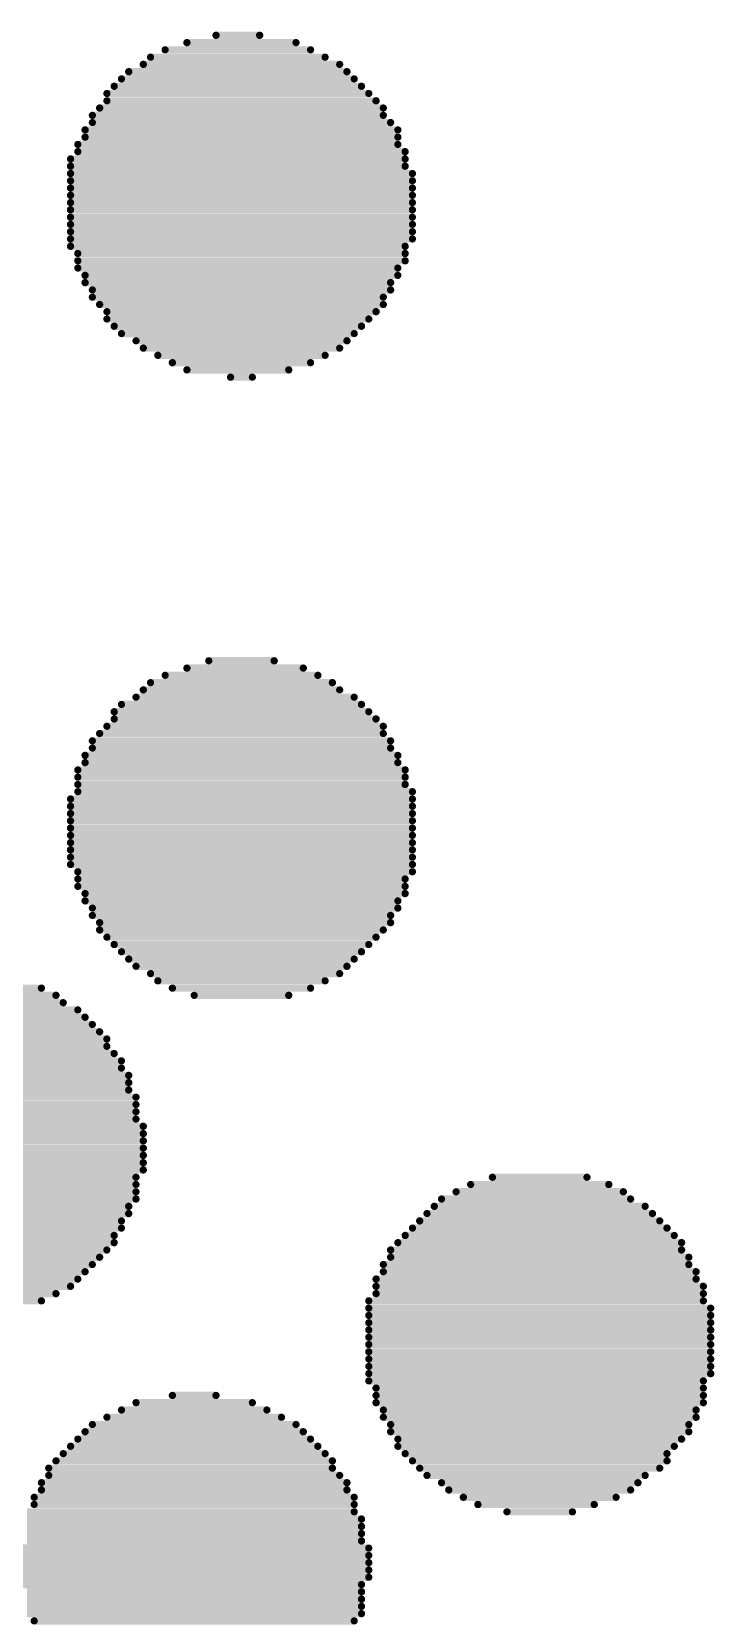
# Model space of a CAD drawing. Header units: millimetres. Extents: x 45 to 209, y 90 to 189.
# Drawn here: x 72.848 to 73.444, y 97.966 to 99.35 of the extents above; entities that cross this region are included whole.
import ezdxf

# ---------------------------------------------------------------- set-up
doc = ezdxf.new("R2010")
doc.units = ezdxf.units.MM
doc.layers.add('TopOverlay', color=2, linetype='Continuous')

# ---------------------------------------------------------------- blocks, each defined once
blk = doc.blocks.new('5394DE47_A0E8_4329_8464_7791B7C19310_62')
at = {"layer": 'TopOverlay', "const_width": 0.00635}
for points in [[(5.3292, 5.1914), (5.3673, 5.1914)], [(5.2847, 5.1787), (5.4117, 5.1787)], [(5.3038, 5.185), (5.399, 5.185)], [(5.2657, 5.166), (5.4371, 5.166)], [(5.272, 5.1723), (5.4244, 5.1723)], [(5.2403, 5.1469), (5.4562, 5.1469)], [(5.2466, 5.1533), (5.4498, 5.1533)], [(5.253, 5.1596), (5.4435, 5.1596)], [(5.2339, 5.1406), (5.4625, 5.1406)], [(5.2339, 5.1342), (5.4689, 5.1342)], [(5.2212, 5.1215), (5.4752, 5.1215)], [(5.2276, 5.1279), (5.4752, 5.1279)], [(5.2149, 5.1088), (5.4879, 5.1088)], [(5.2212, 5.1152), (5.4816, 5.1152)], [(5.2085, 5.0961), (5.4879, 5.0961)], [(5.2149, 5.1025), (5.4879, 5.1025)], [(5.2022, 5.0834), (5.4943, 5.0834)], [(5.2085, 5.0898), (5.4943, 5.0898)], [(5.2022, 5.0771), (5.4943, 5.0771)], [(5.2022, 5.0707), (5.5006, 5.0707)], [(5.2022, 5.0644), (5.5006, 5.0644)], [(5.2022, 5.058), (5.5006, 5.058)], [(5.2022, 5.0517), (5.5006, 5.0517)], [(5.2022, 5.0453), (5.5006, 5.0453)], [(5.2022, 5.039), (5.5006, 5.039)], [(5.2022, 5.0326), (5.5006, 5.0326)], [(5.2022, 5.0263), (5.5006, 5.0263)], [(5.2022, 5.0199), (5.5006, 5.0199)], [(5.2022, 5.0136), (5.5006, 5.0136)], [(5.2022, 5.0072), (5.4943, 5.0072)], [(5.2085, 5.0009), (5.4943, 5.0009)], [(5.2085, 4.9945), (5.4943, 4.9945)], [(5.2085, 4.9882), (5.4879, 4.9882)], [(5.2149, 4.9818), (5.4879, 4.9818)], [(5.2149, 4.9755), (5.4816, 4.9755)], [(5.2212, 4.9691), (5.4816, 4.9691)], [(5.2212, 4.9628), (5.4752, 4.9628)], [(5.2276, 4.9564), (5.4752, 4.9564)], [(5.2339, 4.9501), (5.4689, 4.9501)], [(5.2339, 4.9437), (5.4625, 4.9437)], [(5.2403, 4.9374), (5.4562, 4.9374)], [(5.2466, 4.931), (5.4498, 4.931)], [(5.2593, 4.9247), (5.4435, 4.9247)], [(5.2657, 4.9183), (5.4371, 4.9183)], [(5.2784, 4.912), (5.4244, 4.912)], [(5.2911, 4.9056), (5.4117, 4.9056)], [(5.3038, 4.8993), (5.3927, 4.8993)], [(5.3419, 4.8929), (5.3609, 4.8929)], [(5.3038, 4.6389), (5.4054, 4.6389)], [(5.3228, 4.6453), (5.38, 4.6453)], [(5.272, 4.6262), (5.4308, 4.6262)], [(5.2847, 4.6326), (5.4181, 4.6326)], [(5.2466, 4.6072), (5.4562, 4.6072)], [(5.2593, 4.6135), (5.4498, 4.6135)], [(5.2657, 4.6199), (5.4371, 4.6199)], [(5.2403, 4.6008), (5.4625, 4.6008)], [(5.2403, 4.5945), (5.4689, 4.5945)], [(5.2276, 4.5818), (5.4752, 4.5818)], [(5.2339, 4.5881), (5.4752, 4.5881)], [(5.2212, 4.5754), (5.4816, 4.5754)], [(5.2212, 4.5691), (5.4816, 4.5691)], [(5.2149, 4.5627), (5.4879, 4.5627)], [(5.2149, 4.5564), (5.4879, 4.5564)], [(5.2085, 4.55), (5.4943, 4.55)], [(5.2085, 4.5437), (5.4943, 4.5437)], [(5.2022, 4.5246), (5.5006, 4.5246)], [(5.2085, 4.5373), (5.4943, 4.5373)], [(5.2085, 4.531), (5.5006, 4.531)], [(5.2022, 4.5183), (5.5006, 4.5183)], [(5.2022, 4.5119), (5.5006, 4.5119)], [(5.2022, 4.5056), (5.5006, 4.5056)], [(5.2022, 4.4992), (5.5006, 4.4992)], [(5.2022, 4.4929), (5.5006, 4.4929)], [(5.2022, 4.4865), (5.5006, 4.4865)], [(5.2022, 4.4802), (5.5006, 4.4802)], [(5.2022, 4.4738), (5.5006, 4.4738)], [(5.2022, 4.4675), (5.5006, 4.4675)], [(5.2085, 4.4611), (5.5006, 4.4611)], [(5.2085, 4.4548), (5.4943, 4.4548)], [(5.2085, 4.4484), (5.4943, 4.4484)], [(5.2149, 4.4421), (5.4943, 4.4421)], [(5.2149, 4.4357), (5.4879, 4.4357)], [(5.2212, 4.4294), (5.4879, 4.4294)], [(5.2212, 4.423), (5.4816, 4.423)], [(5.2276, 4.4167), (5.4816, 4.4167)], [(5.2276, 4.4103), (5.4752, 4.4103)], [(5.2339, 4.404), (5.4689, 4.404)], [(5.2403, 4.3976), (5.4625, 4.3976)], [(5.2466, 4.3913), (5.4562, 4.3913)], [(5.253, 4.3849), (5.4498, 4.3849)], [(5.2593, 4.3786), (5.4435, 4.3786)], [(5.272, 4.3722), (5.4371, 4.3722)], [(5.0561, 4.3595), (5.1768, 4.3595)], [(5.2784, 4.3659), (5.4244, 4.3659)], [(5.2911, 4.3595), (5.4117, 4.3595)], [(5.0307, 4.3468), (5.1958, 4.3468)], [(5.0434, 4.3532), (5.1895, 4.3532)], [(5.3101, 4.3532), (5.3927, 4.3532)], [(5.0117, 4.3341), (5.2149, 4.3341)], [(5.0244, 4.3405), (5.2085, 4.3405)], [(4.999, 4.3214), (5.2276, 4.3214)], [(5.0053, 4.3278), (5.2212, 4.3278)], [(4.9863, 4.3024), (5.2403, 4.3024)], [(4.9926, 4.3087), (5.2339, 4.3087)], [(4.999, 4.3151), (5.2339, 4.3151)], [(4.9799, 4.2897), (5.2466, 4.2897)], [(4.9863, 4.296), (5.2466, 4.296)], [(4.9736, 4.277), (5.253, 4.277)], [(4.9799, 4.2833), (5.253, 4.2833)], [(4.9672, 4.2643), (5.2593, 4.2643)], [(4.9736, 4.2706), (5.253, 4.2706)], [(4.9672, 4.2579), (5.2593, 4.2579)], [(4.9672, 4.2516), (5.2593, 4.2516)], [(4.9672, 4.2452), (5.2593, 4.2452)], [(4.9672, 4.2389), (5.2657, 4.2389)], [(4.9609, 4.2262), (5.2657, 4.2262)], [(4.9609, 4.2198), (5.2657, 4.2198)], [(4.9672, 4.2325), (5.2657, 4.2325)], [(4.9609, 4.2135), (5.2657, 4.2135)], [(4.9672, 4.2071), (5.2657, 4.2071)], [(4.9672, 4.2008), (5.2657, 4.2008)], [(4.9672, 4.1944), (5.2593, 4.1944)], [(5.5705, 4.1944), (5.653, 4.1944)], [(4.9672, 4.1881), (5.2593, 4.1881)], [(4.9672, 4.1817), (5.2593, 4.1817)], [(5.5387, 4.1817), (5.6848, 4.1817)], [(5.5514, 4.1881), (5.6721, 4.1881)], [(4.9736, 4.1754), (5.2593, 4.1754)], [(4.9736, 4.169), (5.253, 4.169)], [(5.5197, 4.169), (5.7038, 4.169)], [(5.526, 4.1754), (5.6911, 4.1754)], [(4.9736, 4.1627), (5.253, 4.1627)], [(4.9799, 4.1563), (5.2466, 4.1563)], [(4.9799, 4.15), (5.2466, 4.15)], [(5.5006, 4.15), (5.7229, 4.15)], [(5.507, 4.1563), (5.7165, 4.1563)], [(5.5133, 4.1627), (5.7102, 4.1627)], [(4.9863, 4.1436), (5.2403, 4.1436)], [(4.9926, 4.1373), (5.2403, 4.1373)], [(5.4879, 4.1373), (5.7356, 4.1373)], [(5.4943, 4.1436), (5.7292, 4.1436)], [(4.9926, 4.1309), (5.2339, 4.1309)], [(4.999, 4.1246), (5.2276, 4.1246)], [(5.4816, 4.1309), (5.7356, 4.1309)], [(5.4816, 4.1246), (5.7419, 4.1246)], [(5.0053, 4.1182), (5.2212, 4.1182)], [(5.0117, 4.1119), (5.2149, 4.1119)], [(5.4752, 4.1182), (5.7419, 4.1182)], [(5.4752, 4.1119), (5.7483, 4.1119)], [(5.018, 4.1055), (5.2085, 4.1055)], [(5.0244, 4.0992), (5.2022, 4.0992)], [(5.4689, 4.1055), (5.7483, 4.1055)], [(5.4689, 4.0992), (5.7546, 4.0992)], [(5.0371, 4.0928), (5.1895, 4.0928)], [(5.0498, 4.0865), (5.1768, 4.0865)], [(5.4625, 4.0865), (5.7546, 4.0865)], [(5.4689, 4.0928), (5.7546, 4.0928)], [(5.4625, 4.0801), (5.761, 4.0801)], [(5.4625, 4.0738), (5.761, 4.0738)], [(5.4625, 4.0674), (5.761, 4.0674)], [(5.4625, 4.0611), (5.761, 4.0611)], [(5.4625, 4.0547), (5.761, 4.0547)], [(5.4625, 4.0484), (5.761, 4.0484)], [(5.4625, 4.042), (5.761, 4.042)], [(5.4625, 4.0357), (5.761, 4.0357)], [(5.4625, 4.0293), (5.761, 4.0293)], [(5.4625, 4.023), (5.761, 4.023)], [(5.4625, 4.0166), (5.7546, 4.0166)], [(5.2593, 3.9976), (5.3609, 3.9976)], [(5.2911, 4.0039), (5.3292, 4.0039)], [(5.4689, 4.0103), (5.7546, 4.0103)], [(5.4689, 4.0039), (5.7546, 4.0039)], [(5.4689, 3.9976), (5.7546, 3.9976)], [(5.2339, 3.9849), (5.3863, 3.9849)], [(5.2466, 3.9912), (5.3736, 3.9912)], [(5.4752, 3.9912), (5.7483, 3.9912)], [(5.4752, 3.9849), (5.7483, 3.9849)], [(5.2149, 3.9722), (5.4054, 3.9722)], [(5.2212, 3.9785), (5.399, 3.9785)], [(5.4816, 3.9785), (5.7419, 3.9785)], [(5.4816, 3.9722), (5.7419, 3.9722)], [(5.2022, 3.9595), (5.4181, 3.9595)], [(5.2085, 3.9658), (5.4117, 3.9658)], [(5.4879, 3.9658), (5.7356, 3.9658)], [(5.4879, 3.9595), (5.7292, 3.9595)], [(5.1895, 3.9468), (5.4308, 3.9468)], [(5.1958, 3.9531), (5.4244, 3.9531)], [(5.4943, 3.9531), (5.7229, 3.9531)], [(5.5006, 3.9468), (5.7229, 3.9468)], [(5.1831, 3.9404), (5.4308, 3.9404)], [(5.1831, 3.9341), (5.4371, 3.9341)], [(5.507, 3.9404), (5.7165, 3.9404)], [(5.5133, 3.9341), (5.7038, 3.9341)], [(5.1704, 3.915), (5.4498, 3.915)], [(5.1768, 3.9277), (5.4435, 3.9277)], [(5.1768, 3.9214), (5.4435, 3.9214)], [(5.526, 3.9277), (5.6975, 3.9277)], [(5.5324, 3.9214), (5.6911, 3.9214)], [(5.5451, 3.915), (5.6784, 3.915)], [(5.1641, 3.9023), (5.4498, 3.9023)], [(5.1704, 3.9087), (5.4498, 3.9087)], [(5.5578, 3.9087), (5.6594, 3.9087)], [(5.5832, 3.9023), (5.6403, 3.9023)], [(5.1641, 3.896), (5.4562, 3.896)], [(5.1641, 3.8896), (5.4562, 3.8896)], [(5.1641, 3.8833), (5.4562, 3.8833)], [(5.1641, 3.8769), (5.4562, 3.8769)], [(5.1577, 3.8706), (5.4625, 3.8706)], [(5.1577, 3.8642), (5.4625, 3.8642)], [(5.1577, 3.8579), (5.4625, 3.8579)], [(5.1577, 3.8515), (5.4625, 3.8515)], [(5.1577, 3.8452), (5.4625, 3.8452)], [(5.1577, 3.8388), (5.4562, 3.8388)], [(5.1641, 3.8325), (5.4562, 3.8325)], [(5.1641, 3.8261), (5.4562, 3.8261)], [(5.1641, 3.8198), (5.4562, 3.8198)], [(5.1641, 3.8134), (5.4562, 3.8134)], [(5.1704, 3.8071), (5.4498, 3.8071)]]:
    blk.add_lwpolyline(points, dxfattribs=at)
at = {"layer": 'TopOverlay', "const_width": 0.00317}
for points in [[(5.3276, 5.1914, 1), (5.3308, 5.1914, 1)], [(5.3657, 5.1914, 1), (5.3689, 5.1914, 1)], [(5.2832, 5.1787, 1), (5.2863, 5.1787, 1)], [(5.3022, 5.185, 1), (5.3054, 5.185, 1)], [(5.3975, 5.185, 1), (5.4006, 5.185, 1)], [(5.4102, 5.1787, 1), (5.4133, 5.1787, 1)], [(5.2641, 5.166, 1), (5.2673, 5.166, 1)], [(5.2705, 5.1723, 1), (5.2736, 5.1723, 1)], [(5.4229, 5.1723, 1), (5.426, 5.1723, 1)], [(5.4356, 5.166, 1), (5.4387, 5.166, 1)], [(5.2387, 5.1469, 1), (5.2419, 5.1469, 1)], [(5.2451, 5.1533, 1), (5.2482, 5.1533, 1)], [(5.2514, 5.1596, 1), (5.2546, 5.1596, 1)], [(5.4419, 5.1596, 1), (5.4451, 5.1596, 1)], [(5.4483, 5.1533, 1), (5.4514, 5.1533, 1)], [(5.4546, 5.1469, 1), (5.4578, 5.1469, 1)], [(5.2324, 5.1406, 1), (5.2355, 5.1406, 1)], [(5.2324, 5.1342, 1), (5.2355, 5.1342, 1)], [(5.461, 5.1406, 1), (5.4641, 5.1406, 1)], [(5.4673, 5.1342, 1), (5.4705, 5.1342, 1)], [(5.2197, 5.1215, 1), (5.2228, 5.1215, 1)], [(5.226, 5.1279, 1), (5.2292, 5.1279, 1)], [(5.4737, 5.1279, 1), (5.4768, 5.1279, 1)], [(5.4737, 5.1215, 1), (5.4768, 5.1215, 1)], [(5.2133, 5.1088, 1), (5.2165, 5.1088, 1)], [(5.2197, 5.1152, 1), (5.2228, 5.1152, 1)], [(5.48, 5.1152, 1), (5.4832, 5.1152, 1)], [(5.4864, 5.1088, 1), (5.4895, 5.1088, 1)], [(5.207, 5.0961, 1), (5.2101, 5.0961, 1)], [(5.2133, 5.1025, 1), (5.2165, 5.1025, 1)], [(5.4864, 5.1025, 1), (5.4895, 5.1025, 1)], [(5.4864, 5.0961, 1), (5.4895, 5.0961, 1)], [(5.2006, 5.0834, 1), (5.2038, 5.0834, 1)], [(5.207, 5.0898, 1), (5.2101, 5.0898, 1)], [(5.4927, 5.0898, 1), (5.4959, 5.0898, 1)], [(5.4927, 5.0834, 1), (5.4959, 5.0834, 1)], [(5.2006, 5.0771, 1), (5.2038, 5.0771, 1)], [(5.2006, 5.0707, 1), (5.2038, 5.0707, 1)], [(5.2006, 5.0644, 1), (5.2038, 5.0644, 1)], [(5.4927, 5.0771, 1), (5.4959, 5.0771, 1)], [(5.4991, 5.0707, 1), (5.5022, 5.0707, 1)], [(5.4991, 5.0644, 1), (5.5022, 5.0644, 1)], [(5.2006, 5.058, 1), (5.2038, 5.058, 1)], [(5.2006, 5.0517, 1), (5.2038, 5.0517, 1)], [(5.4991, 5.058, 1), (5.5022, 5.058, 1)], [(5.4991, 5.0517, 1), (5.5022, 5.0517, 1)], [(5.2006, 5.0453, 1), (5.2038, 5.0453, 1)], [(5.2006, 5.039, 1), (5.2038, 5.039, 1)], [(5.4991, 5.0453, 1), (5.5022, 5.0453, 1)], [(5.4991, 5.039, 1), (5.5022, 5.039, 1)], [(5.2006, 5.0326, 1), (5.2038, 5.0326, 1)], [(5.2006, 5.0263, 1), (5.2038, 5.0263, 1)], [(5.4991, 5.0326, 1), (5.5022, 5.0326, 1)], [(5.4991, 5.0263, 1), (5.5022, 5.0263, 1)], [(5.2006, 5.0199, 1), (5.2038, 5.0199, 1)], [(5.2006, 5.0136, 1), (5.2038, 5.0136, 1)], [(5.4991, 5.0199, 1), (5.5022, 5.0199, 1)], [(5.4991, 5.0136, 1), (5.5022, 5.0136, 1)], [(5.2006, 5.0072, 1), (5.2038, 5.0072, 1)], [(5.207, 5.0009, 1), (5.2101, 5.0009, 1)], [(5.207, 4.9945, 1), (5.2101, 4.9945, 1)], [(5.4927, 5.0072, 1), (5.4959, 5.0072, 1)], [(5.4927, 5.0009, 1), (5.4959, 5.0009, 1)], [(5.4927, 4.9945, 1), (5.4959, 4.9945, 1)], [(5.207, 4.9882, 1), (5.2101, 4.9882, 1)], [(5.2133, 4.9818, 1), (5.2165, 4.9818, 1)], [(5.4864, 4.9882, 1), (5.4895, 4.9882, 1)], [(5.4864, 4.9818, 1), (5.4895, 4.9818, 1)], [(5.2133, 4.9755, 1), (5.2165, 4.9755, 1)], [(5.2197, 4.9691, 1), (5.2228, 4.9691, 1)], [(5.48, 4.9755, 1), (5.4832, 4.9755, 1)], [(5.48, 4.9691, 1), (5.4832, 4.9691, 1)], [(5.2197, 4.9628, 1), (5.2228, 4.9628, 1)], [(5.226, 4.9564, 1), (5.2292, 4.9564, 1)], [(5.4737, 4.9628, 1), (5.4768, 4.9628, 1)], [(5.4737, 4.9564, 1), (5.4768, 4.9564, 1)], [(5.2324, 4.9501, 1), (5.2355, 4.9501, 1)], [(5.2324, 4.9437, 1), (5.2355, 4.9437, 1)], [(5.461, 4.9437, 1), (5.4641, 4.9437, 1)], [(5.4673, 4.9501, 1), (5.4705, 4.9501, 1)], [(5.2387, 4.9374, 1), (5.2419, 4.9374, 1)], [(5.2451, 4.931, 1), (5.2482, 4.931, 1)], [(5.4483, 4.931, 1), (5.4514, 4.931, 1)], [(5.4546, 4.9374, 1), (5.4578, 4.9374, 1)], [(5.2578, 4.9247, 1), (5.2609, 4.9247, 1)], [(5.2641, 4.9183, 1), (5.2673, 4.9183, 1)], [(5.2768, 4.912, 1), (5.28, 4.912, 1)], [(5.4229, 4.912, 1), (5.426, 4.912, 1)], [(5.4356, 4.9183, 1), (5.4387, 4.9183, 1)], [(5.4419, 4.9247, 1), (5.4451, 4.9247, 1)], [(5.2895, 4.9056, 1), (5.2927, 4.9056, 1)], [(5.3022, 4.8993, 1), (5.3054, 4.8993, 1)], [(5.3911, 4.8993, 1), (5.3943, 4.8993, 1)], [(5.4102, 4.9056, 1), (5.4133, 4.9056, 1)], [(5.3403, 4.8929, 1), (5.3435, 4.8929, 1)], [(5.3594, 4.8929, 1), (5.3625, 4.8929, 1)], [(5.3022, 4.6389, 1), (5.3054, 4.6389, 1)], [(5.3213, 4.6453, 1), (5.3244, 4.6453, 1)], [(5.3784, 4.6453, 1), (5.3816, 4.6453, 1)], [(5.4038, 4.6389, 1), (5.407, 4.6389, 1)], [(5.2705, 4.6262, 1), (5.2736, 4.6262, 1)], [(5.2832, 4.6326, 1), (5.2863, 4.6326, 1)], [(5.4165, 4.6326, 1), (5.4197, 4.6326, 1)], [(5.4292, 4.6262, 1), (5.4324, 4.6262, 1)], [(5.2451, 4.6072, 1), (5.2482, 4.6072, 1)], [(5.2578, 4.6135, 1), (5.2609, 4.6135, 1)], [(5.2641, 4.6199, 1), (5.2673, 4.6199, 1)], [(5.4356, 4.6199, 1), (5.4387, 4.6199, 1)], [(5.4483, 4.6135, 1), (5.4514, 4.6135, 1)], [(5.4546, 4.6072, 1), (5.4578, 4.6072, 1)], [(5.2387, 4.6008, 1), (5.2419, 4.6008, 1)], [(5.2387, 4.5945, 1), (5.2419, 4.5945, 1)], [(5.461, 4.6008, 1), (5.4641, 4.6008, 1)], [(5.4673, 4.5945, 1), (5.4705, 4.5945, 1)], [(5.226, 4.5818, 1), (5.2292, 4.5818, 1)], [(5.2324, 4.5881, 1), (5.2355, 4.5881, 1)], [(5.4737, 4.5881, 1), (5.4768, 4.5881, 1)], [(5.4737, 4.5818, 1), (5.4768, 4.5818, 1)], [(5.2197, 4.5754, 1), (5.2228, 4.5754, 1)], [(5.2197, 4.5691, 1), (5.2228, 4.5691, 1)], [(5.48, 4.5754, 1), (5.4832, 4.5754, 1)], [(5.48, 4.5691, 1), (5.4832, 4.5691, 1)], [(5.2133, 4.5627, 1), (5.2165, 4.5627, 1)], [(5.2133, 4.5564, 1), (5.2165, 4.5564, 1)], [(5.4864, 4.5627, 1), (5.4895, 4.5627, 1)], [(5.4864, 4.5564, 1), (5.4895, 4.5564, 1)], [(5.207, 4.55, 1), (5.2101, 4.55, 1)], [(5.207, 4.5437, 1), (5.2101, 4.5437, 1)], [(5.4927, 4.55, 1), (5.4959, 4.55, 1)], [(5.4927, 4.5437, 1), (5.4959, 4.5437, 1)], [(5.2006, 4.5246, 1), (5.2038, 4.5246, 1)], [(5.207, 4.5373, 1), (5.2101, 4.5373, 1)], [(5.207, 4.531, 1), (5.2101, 4.531, 1)], [(5.4927, 4.5373, 1), (5.4959, 4.5373, 1)], [(5.4991, 4.531, 1), (5.5022, 4.531, 1)], [(5.4991, 4.5246, 1), (5.5022, 4.5246, 1)], [(5.2006, 4.5183, 1), (5.2038, 4.5183, 1)], [(5.2006, 4.5119, 1), (5.2038, 4.5119, 1)], [(5.4991, 4.5183, 1), (5.5022, 4.5183, 1)], [(5.4991, 4.5119, 1), (5.5022, 4.5119, 1)], [(5.2006, 4.5056, 1), (5.2038, 4.5056, 1)], [(5.2006, 4.4992, 1), (5.2038, 4.4992, 1)], [(5.4991, 4.5056, 1), (5.5022, 4.5056, 1)], [(5.4991, 4.4992, 1), (5.5022, 4.4992, 1)], [(5.2006, 4.4929, 1), (5.2038, 4.4929, 1)], [(5.2006, 4.4865, 1), (5.2038, 4.4865, 1)], [(5.4991, 4.4929, 1), (5.5022, 4.4929, 1)], [(5.4991, 4.4865, 1), (5.5022, 4.4865, 1)], [(5.2006, 4.4802, 1), (5.2038, 4.4802, 1)], [(5.2006, 4.4738, 1), (5.2038, 4.4738, 1)], [(5.4991, 4.4802, 1), (5.5022, 4.4802, 1)], [(5.4991, 4.4738, 1), (5.5022, 4.4738, 1)], [(5.2006, 4.4675, 1), (5.2038, 4.4675, 1)], [(5.207, 4.4611, 1), (5.2101, 4.4611, 1)], [(5.207, 4.4548, 1), (5.2101, 4.4548, 1)], [(5.4927, 4.4548, 1), (5.4959, 4.4548, 1)], [(5.4991, 4.4675, 1), (5.5022, 4.4675, 1)], [(5.4991, 4.4611, 1), (5.5022, 4.4611, 1)], [(5.207, 4.4484, 1), (5.2101, 4.4484, 1)], [(5.2133, 4.4421, 1), (5.2165, 4.4421, 1)], [(5.4927, 4.4484, 1), (5.4959, 4.4484, 1)], [(5.4927, 4.4421, 1), (5.4959, 4.4421, 1)], [(5.2133, 4.4357, 1), (5.2165, 4.4357, 1)], [(5.2197, 4.4294, 1), (5.2228, 4.4294, 1)], [(5.4864, 4.4357, 1), (5.4895, 4.4357, 1)], [(5.4864, 4.4294, 1), (5.4895, 4.4294, 1)], [(5.2197, 4.423, 1), (5.2228, 4.423, 1)], [(5.226, 4.4167, 1), (5.2292, 4.4167, 1)], [(5.48, 4.423, 1), (5.4832, 4.423, 1)], [(5.48, 4.4167, 1), (5.4832, 4.4167, 1)], [(5.226, 4.4103, 1), (5.2292, 4.4103, 1)], [(5.2324, 4.404, 1), (5.2355, 4.404, 1)], [(5.4673, 4.404, 1), (5.4705, 4.404, 1)], [(5.4737, 4.4103, 1), (5.4768, 4.4103, 1)], [(5.2387, 4.3976, 1), (5.2419, 4.3976, 1)], [(5.2451, 4.3913, 1), (5.2482, 4.3913, 1)], [(5.4546, 4.3913, 1), (5.4578, 4.3913, 1)], [(5.461, 4.3976, 1), (5.4641, 4.3976, 1)], [(5.2514, 4.3849, 1), (5.2546, 4.3849, 1)], [(5.2578, 4.3786, 1), (5.2609, 4.3786, 1)], [(5.2705, 4.3722, 1), (5.2736, 4.3722, 1)], [(5.4356, 4.3722, 1), (5.4387, 4.3722, 1)], [(5.4419, 4.3786, 1), (5.4451, 4.3786, 1)], [(5.4483, 4.3849, 1), (5.4514, 4.3849, 1)], [(5.1752, 4.3595, 1), (5.1784, 4.3595, 1)], [(5.2768, 4.3659, 1), (5.28, 4.3659, 1)], [(5.2895, 4.3595, 1), (5.2927, 4.3595, 1)], [(5.4102, 4.3595, 1), (5.4133, 4.3595, 1)], [(5.4229, 4.3659, 1), (5.426, 4.3659, 1)], [(5.1879, 4.3532, 1), (5.1911, 4.3532, 1)], [(5.1943, 4.3468, 1), (5.1974, 4.3468, 1)], [(5.3086, 4.3532, 1), (5.3117, 4.3532, 1)], [(5.3911, 4.3532, 1), (5.3943, 4.3532, 1)], [(5.207, 4.3405, 1), (5.2101, 4.3405, 1)], [(5.2133, 4.3341, 1), (5.2165, 4.3341, 1)], [(5.2197, 4.3278, 1), (5.2228, 4.3278, 1)], [(5.226, 4.3214, 1), (5.2292, 4.3214, 1)], [(5.2324, 4.3151, 1), (5.2355, 4.3151, 1)], [(5.2324, 4.3087, 1), (5.2355, 4.3087, 1)], [(5.2387, 4.3024, 1), (5.2419, 4.3024, 1)], [(5.2451, 4.296, 1), (5.2482, 4.296, 1)], [(5.2451, 4.2897, 1), (5.2482, 4.2897, 1)], [(5.2514, 4.2833, 1), (5.2546, 4.2833, 1)], [(5.2514, 4.277, 1), (5.2546, 4.277, 1)], [(5.2514, 4.2706, 1), (5.2546, 4.2706, 1)], [(5.2578, 4.2643, 1), (5.2609, 4.2643, 1)], [(5.2578, 4.2579, 1), (5.2609, 4.2579, 1)], [(5.2578, 4.2516, 1), (5.2609, 4.2516, 1)], [(5.2578, 4.2452, 1), (5.2609, 4.2452, 1)], [(5.2641, 4.2389, 1), (5.2673, 4.2389, 1)], [(5.2641, 4.2325, 1), (5.2673, 4.2325, 1)], [(5.2641, 4.2262, 1), (5.2673, 4.2262, 1)], [(5.2641, 4.2198, 1), (5.2673, 4.2198, 1)], [(5.2641, 4.2135, 1), (5.2673, 4.2135, 1)], [(5.2641, 4.2071, 1), (5.2673, 4.2071, 1)], [(5.2578, 4.1944, 1), (5.2609, 4.1944, 1)], [(5.2641, 4.2008, 1), (5.2673, 4.2008, 1)], [(5.5689, 4.1944, 1), (5.5721, 4.1944, 1)], [(5.6515, 4.1944, 1), (5.6546, 4.1944, 1)], [(5.2578, 4.1881, 1), (5.2609, 4.1881, 1)], [(5.2578, 4.1817, 1), (5.2609, 4.1817, 1)], [(5.5372, 4.1817, 1), (5.5403, 4.1817, 1)], [(5.5499, 4.1881, 1), (5.553, 4.1881, 1)], [(5.6705, 4.1881, 1), (5.6737, 4.1881, 1)], [(5.6832, 4.1817, 1), (5.6864, 4.1817, 1)], [(5.2514, 4.169, 1), (5.2546, 4.169, 1)], [(5.2578, 4.1754, 1), (5.2609, 4.1754, 1)], [(5.5181, 4.169, 1), (5.5213, 4.169, 1)], [(5.5245, 4.1754, 1), (5.5276, 4.1754, 1)], [(5.6896, 4.1754, 1), (5.6927, 4.1754, 1)], [(5.7023, 4.169, 1), (5.7054, 4.169, 1)], [(5.2451, 4.1563, 1), (5.2482, 4.1563, 1)], [(5.2451, 4.15, 1), (5.2482, 4.15, 1)], [(5.2514, 4.1627, 1), (5.2546, 4.1627, 1)], [(5.4991, 4.15, 1), (5.5022, 4.15, 1)], [(5.5054, 4.1563, 1), (5.5086, 4.1563, 1)], [(5.5118, 4.1627, 1), (5.5149, 4.1627, 1)], [(5.7086, 4.1627, 1), (5.7118, 4.1627, 1)], [(5.715, 4.1563, 1), (5.7181, 4.1563, 1)], [(5.7213, 4.15, 1), (5.7245, 4.15, 1)], [(5.2387, 4.1436, 1), (5.2419, 4.1436, 1)], [(5.2387, 4.1373, 1), (5.2419, 4.1373, 1)], [(5.4864, 4.1373, 1), (5.4895, 4.1373, 1)], [(5.4927, 4.1436, 1), (5.4959, 4.1436, 1)], [(5.7277, 4.1436, 1), (5.7308, 4.1436, 1)], [(5.734, 4.1373, 1), (5.7372, 4.1373, 1)], [(5.226, 4.1246, 1), (5.2292, 4.1246, 1)], [(5.2324, 4.1309, 1), (5.2355, 4.1309, 1)], [(5.48, 4.1309, 1), (5.4832, 4.1309, 1)], [(5.48, 4.1246, 1), (5.4832, 4.1246, 1)], [(5.734, 4.1309, 1), (5.7372, 4.1309, 1)], [(5.7404, 4.1246, 1), (5.7435, 4.1246, 1)], [(5.2133, 4.1119, 1), (5.2165, 4.1119, 1)], [(5.2197, 4.1182, 1), (5.2228, 4.1182, 1)], [(5.4737, 4.1182, 1), (5.4768, 4.1182, 1)], [(5.4737, 4.1119, 1), (5.4768, 4.1119, 1)], [(5.7404, 4.1182, 1), (5.7435, 4.1182, 1)], [(5.7467, 4.1119, 1), (5.7499, 4.1119, 1)], [(5.2006, 4.0992, 1), (5.2038, 4.0992, 1)], [(5.207, 4.1055, 1), (5.2101, 4.1055, 1)], [(5.4673, 4.1055, 1), (5.4705, 4.1055, 1)], [(5.4673, 4.0992, 1), (5.4705, 4.0992, 1)], [(5.7467, 4.1055, 1), (5.7499, 4.1055, 1)], [(5.7531, 4.0992, 1), (5.7562, 4.0992, 1)], [(5.1752, 4.0865, 1), (5.1784, 4.0865, 1)], [(5.1879, 4.0928, 1), (5.1911, 4.0928, 1)], [(5.461, 4.0865, 1), (5.4641, 4.0865, 1)], [(5.4673, 4.0928, 1), (5.4705, 4.0928, 1)], [(5.7531, 4.0928, 1), (5.7562, 4.0928, 1)], [(5.7531, 4.0865, 1), (5.7562, 4.0865, 1)], [(5.461, 4.0801, 1), (5.4641, 4.0801, 1)], [(5.461, 4.0738, 1), (5.4641, 4.0738, 1)], [(5.461, 4.0674, 1), (5.4641, 4.0674, 1)], [(5.7594, 4.0801, 1), (5.7626, 4.0801, 1)], [(5.7594, 4.0738, 1), (5.7626, 4.0738, 1)], [(5.7594, 4.0674, 1), (5.7626, 4.0674, 1)], [(5.461, 4.0611, 1), (5.4641, 4.0611, 1)], [(5.461, 4.0547, 1), (5.4641, 4.0547, 1)], [(5.7594, 4.0611, 1), (5.7626, 4.0611, 1)], [(5.7594, 4.0547, 1), (5.7626, 4.0547, 1)], [(5.461, 4.0484, 1), (5.4641, 4.0484, 1)], [(5.461, 4.042, 1), (5.4641, 4.042, 1)], [(5.7594, 4.0484, 1), (5.7626, 4.0484, 1)], [(5.7594, 4.042, 1), (5.7626, 4.042, 1)], [(5.461, 4.0357, 1), (5.4641, 4.0357, 1)], [(5.461, 4.0293, 1), (5.4641, 4.0293, 1)], [(5.7594, 4.0357, 1), (5.7626, 4.0357, 1)], [(5.7594, 4.0293, 1), (5.7626, 4.0293, 1)], [(5.461, 4.023, 1), (5.4641, 4.023, 1)], [(5.461, 4.0166, 1), (5.4641, 4.0166, 1)], [(5.7531, 4.0166, 1), (5.7562, 4.0166, 1)], [(5.7594, 4.023, 1), (5.7626, 4.023, 1)], [(5.2578, 3.9976, 1), (5.2609, 3.9976, 1)], [(5.2895, 4.0039, 1), (5.2927, 4.0039, 1)], [(5.3276, 4.0039, 1), (5.3308, 4.0039, 1)], [(5.3594, 3.9976, 1), (5.3625, 3.9976, 1)], [(5.4673, 4.0103, 1), (5.4705, 4.0103, 1)], [(5.4673, 4.0039, 1), (5.4705, 4.0039, 1)], [(5.4673, 3.9976, 1), (5.4705, 3.9976, 1)], [(5.7531, 4.0103, 1), (5.7562, 4.0103, 1)], [(5.7531, 4.0039, 1), (5.7562, 4.0039, 1)], [(5.7531, 3.9976, 1), (5.7562, 3.9976, 1)], [(5.2324, 3.9849, 1), (5.2355, 3.9849, 1)], [(5.2451, 3.9912, 1), (5.2482, 3.9912, 1)], [(5.3721, 3.9912, 1), (5.3752, 3.9912, 1)], [(5.3848, 3.9849, 1), (5.3879, 3.9849, 1)], [(5.4737, 3.9912, 1), (5.4768, 3.9912, 1)], [(5.4737, 3.9849, 1), (5.4768, 3.9849, 1)], [(5.7467, 3.9912, 1), (5.7499, 3.9912, 1)], [(5.7467, 3.9849, 1), (5.7499, 3.9849, 1)], [(5.2133, 3.9722, 1), (5.2165, 3.9722, 1)], [(5.2197, 3.9785, 1), (5.2228, 3.9785, 1)], [(5.3975, 3.9785, 1), (5.4006, 3.9785, 1)], [(5.4038, 3.9722, 1), (5.407, 3.9722, 1)], [(5.48, 3.9785, 1), (5.4832, 3.9785, 1)], [(5.48, 3.9722, 1), (5.4832, 3.9722, 1)], [(5.7404, 3.9785, 1), (5.7435, 3.9785, 1)], [(5.7404, 3.9722, 1), (5.7435, 3.9722, 1)], [(5.2006, 3.9595, 1), (5.2038, 3.9595, 1)], [(5.207, 3.9658, 1), (5.2101, 3.9658, 1)], [(5.4102, 3.9658, 1), (5.4133, 3.9658, 1)], [(5.4165, 3.9595, 1), (5.4197, 3.9595, 1)], [(5.4864, 3.9658, 1), (5.4895, 3.9658, 1)], [(5.4864, 3.9595, 1), (5.4895, 3.9595, 1)], [(5.7277, 3.9595, 1), (5.7308, 3.9595, 1)], [(5.734, 3.9658, 1), (5.7372, 3.9658, 1)], [(5.1879, 3.9468, 1), (5.1911, 3.9468, 1)], [(5.1943, 3.9531, 1), (5.1974, 3.9531, 1)], [(5.4229, 3.9531, 1), (5.426, 3.9531, 1)], [(5.4292, 3.9468, 1), (5.4324, 3.9468, 1)], [(5.4927, 3.9531, 1), (5.4959, 3.9531, 1)], [(5.4991, 3.9468, 1), (5.5022, 3.9468, 1)], [(5.7213, 3.9531, 1), (5.7245, 3.9531, 1)], [(5.7213, 3.9468, 1), (5.7245, 3.9468, 1)], [(5.1816, 3.9404, 1), (5.1847, 3.9404, 1)], [(5.1816, 3.9341, 1), (5.1847, 3.9341, 1)], [(5.4292, 3.9404, 1), (5.4324, 3.9404, 1)], [(5.4356, 3.9341, 1), (5.4387, 3.9341, 1)], [(5.5054, 3.9404, 1), (5.5086, 3.9404, 1)], [(5.5118, 3.9341, 1), (5.5149, 3.9341, 1)], [(5.7023, 3.9341, 1), (5.7054, 3.9341, 1)], [(5.715, 3.9404, 1), (5.7181, 3.9404, 1)], [(5.1689, 3.915, 1), (5.172, 3.915, 1)], [(5.1752, 3.9277, 1), (5.1784, 3.9277, 1)], [(5.1752, 3.9214, 1), (5.1784, 3.9214, 1)], [(5.4419, 3.9277, 1), (5.4451, 3.9277, 1)], [(5.4419, 3.9214, 1), (5.4451, 3.9214, 1)], [(5.4483, 3.915, 1), (5.4514, 3.915, 1)], [(5.5245, 3.9277, 1), (5.5276, 3.9277, 1)], [(5.5308, 3.9214, 1), (5.534, 3.9214, 1)], [(5.5435, 3.915, 1), (5.5467, 3.915, 1)], [(5.6769, 3.915, 1), (5.68, 3.915, 1)], [(5.6896, 3.9214, 1), (5.6927, 3.9214, 1)], [(5.6959, 3.9277, 1), (5.6991, 3.9277, 1)], [(5.1689, 3.9087, 1), (5.172, 3.9087, 1)], [(5.4483, 3.9087, 1), (5.4514, 3.9087, 1)], [(5.4483, 3.9023, 1), (5.4514, 3.9023, 1)], [(5.5562, 3.9087, 1), (5.5594, 3.9087, 1)], [(5.5816, 3.9023, 1), (5.5848, 3.9023, 1)], [(5.6388, 3.9023, 1), (5.6419, 3.9023, 1)], [(5.6578, 3.9087, 1), (5.661, 3.9087, 1)], [(5.4546, 3.896, 1), (5.4578, 3.896, 1)], [(5.4546, 3.8896, 1), (5.4578, 3.8896, 1)], [(5.4546, 3.8833, 1), (5.4578, 3.8833, 1)], [(5.4546, 3.8769, 1), (5.4578, 3.8769, 1)], [(5.461, 3.8706, 1), (5.4641, 3.8706, 1)], [(5.461, 3.8642, 1), (5.4641, 3.8642, 1)], [(5.461, 3.8579, 1), (5.4641, 3.8579, 1)], [(5.461, 3.8515, 1), (5.4641, 3.8515, 1)], [(5.4546, 3.8388, 1), (5.4578, 3.8388, 1)], [(5.4546, 3.8325, 1), (5.4578, 3.8325, 1)], [(5.461, 3.8452, 1), (5.4641, 3.8452, 1)], [(5.4546, 3.8261, 1), (5.4578, 3.8261, 1)], [(5.4546, 3.8198, 1), (5.4578, 3.8198, 1)], [(5.1689, 3.8071, 1), (5.172, 3.8071, 1)], [(5.4483, 3.8071, 1), (5.4514, 3.8071, 1)], [(5.4546, 3.8134, 1), (5.4578, 3.8134, 1)]]:
    blk.add_lwpolyline(points, format="xyb", close=True, dxfattribs=at)

msp = doc.modelspace()

# ---------------------------------------------------------------- block references
at = {"rotation": 360}
msp.add_blockref('5394DE47_A0E8_4329_8464_7791B7C19310_62', (67.6797, 94.1556), dxfattribs=at)

doc.saveas('drawing.dxf')
